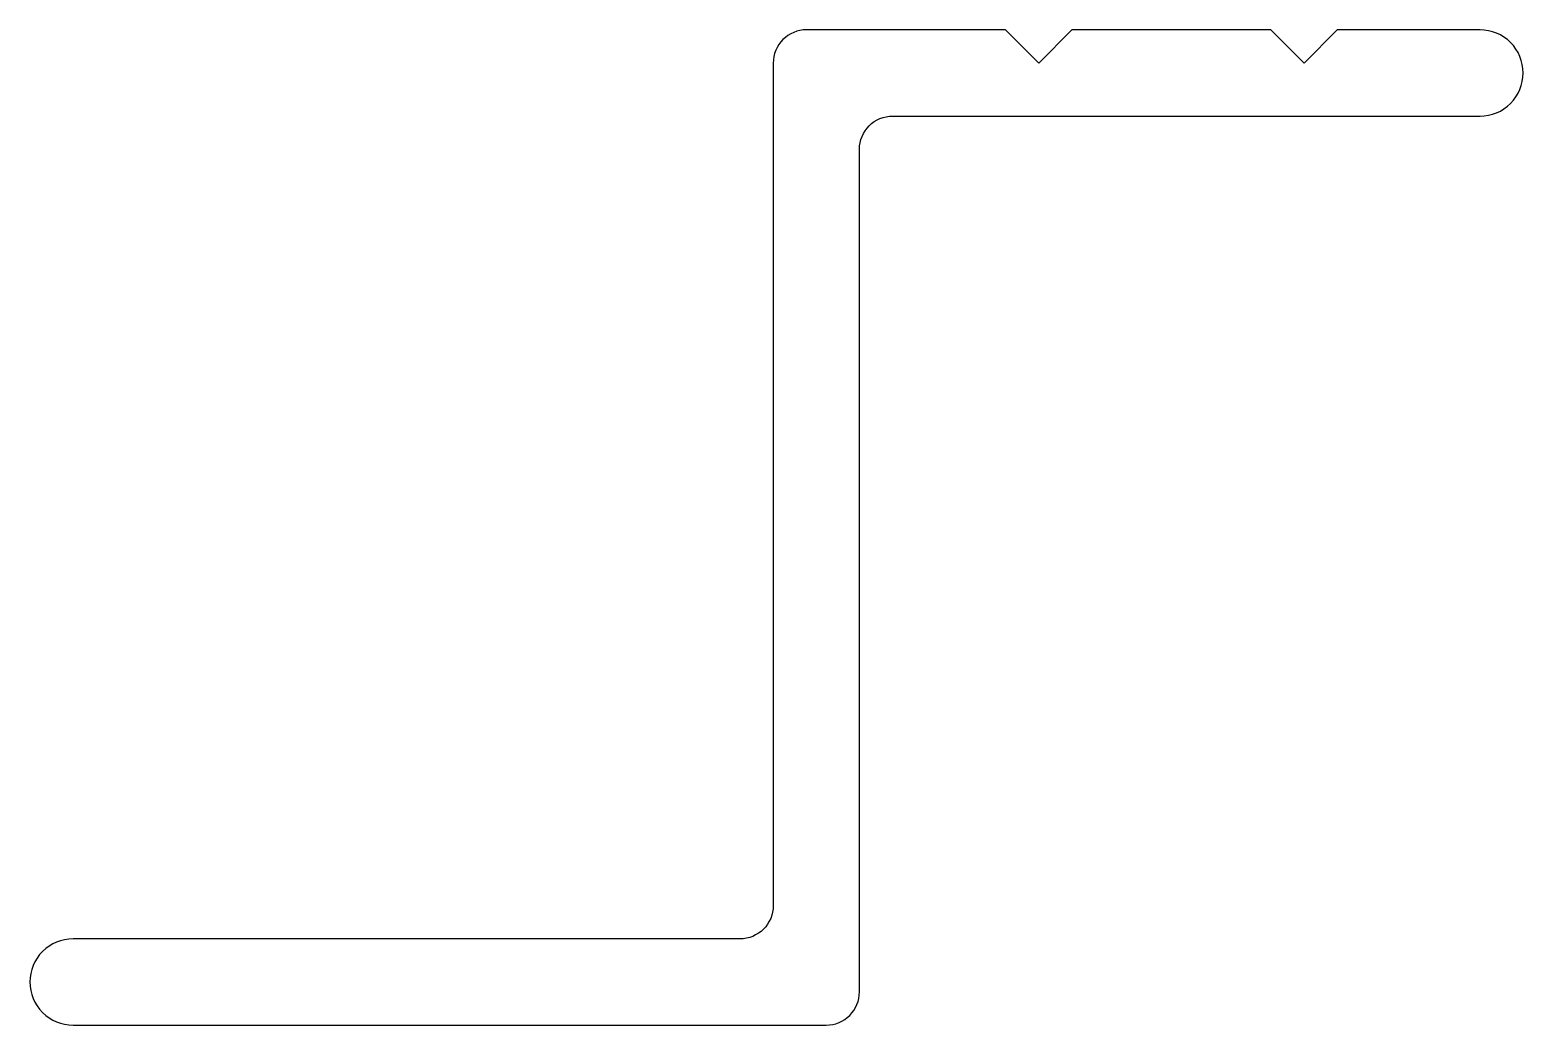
# Model space of a CAD drawing. Extents: x 161.3 to 183.8, y 221.1 to 236.1.
import ezdxf

# ---------------------------------------------------------------- set-up
doc = ezdxf.new("R2010")
doc.units = 0
doc.layers.get('0').update_dxf_attribs({"linetype": 'CONTINUOUS'})

msp = doc.modelspace()

# ---------------------------------------------------------------- linework, layer by layer
msp.add_lwpolyline([(175.982, 236.113), (172.982, 236.113, 0.414214), (172.482, 235.613), (172.482, 222.913, -0.414214), (171.982, 222.413), (161.932, 222.413, 0.414214), (161.282, 221.763), (161.282, 221.763, 0.414214), (161.932, 221.113), (173.282, 221.113, 0.414214), (173.782, 221.613), (173.782, 234.313, -0.414214), (174.282, 234.813), (183.132, 234.813, 0.414214), (183.782, 235.463), (183.782, 235.463, 0.414214), (183.132, 236.113), (180.982, 236.113), (180.482, 235.613), (179.982, 236.113), (176.982, 236.113), (176.482, 235.613)], format="xyb", close=True)

doc.saveas('drawing.dxf')
